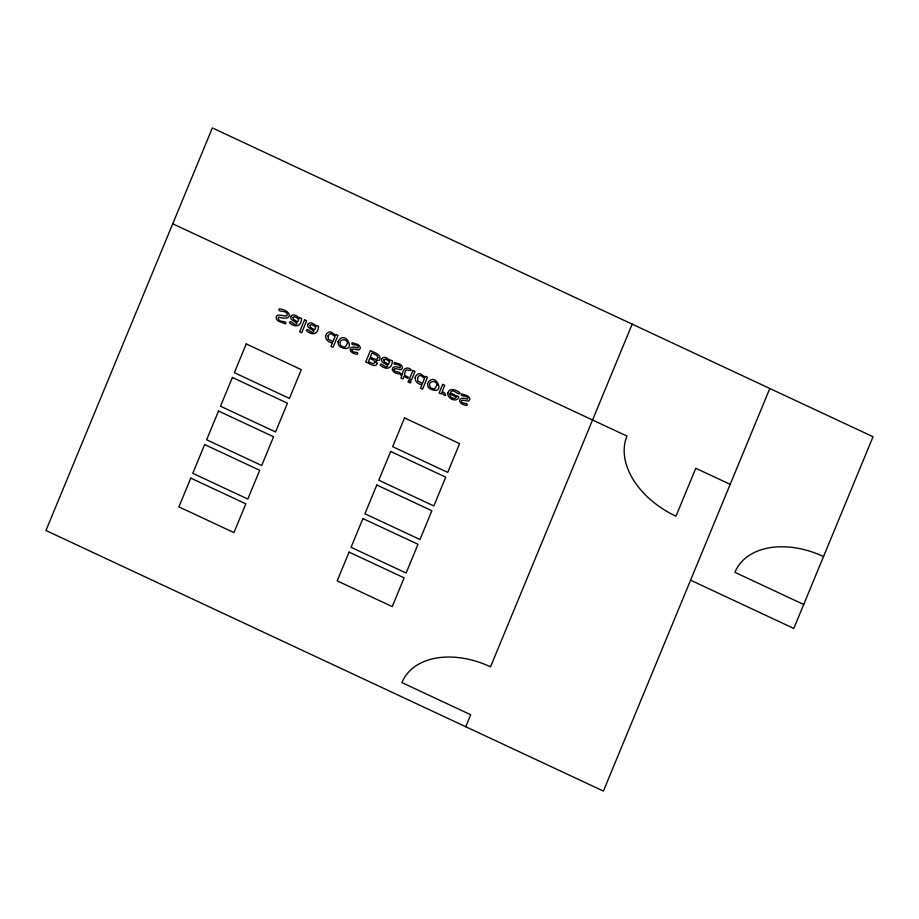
<?xml version="1.0" encoding="UTF-8"?>
<svg xmlns="http://www.w3.org/2000/svg" width="919" height="919" viewBox="0 0 919 919"><rect width="100%" height="100%" fill="white"/><g stroke="black" fill="none" stroke-linecap="round" stroke-linejoin="round"><path stroke-width="1.38" d="M465.761 726.734L470.712 714.752L401.89 682.587A76.036 51.763 27.3 0 1 490.528 666.826L632.169 324.154M769.812 388.496L603.404 791.075L45.95 530.504L212.358 127.925L873.05 436.743L793.809 628.447L690.571 580.199M172.738 223.776L626.965 436.088A76.036 51.763 27.3 0 0 675.97 516.191L695.786 468.265L730.191 484.347M803.711 604.484L734.89 572.319A76.036 51.763 27.3 0 1 823.527 556.558M325.602 335.952L326.107 338.962L328.232 341.294A6.157 4.193 27.3 0 0 332.506 342.695L330.978 346.394L333.046 347.359L337.962 335.458L335.894 334.493L335.538 335.366L331.334 332.161A4.354 2.964 27.3 0 0 328.554 332.138L326.429 333.873L325.602 335.952M415.112 377.789L415.618 380.811L417.743 383.131A6.157 4.193 27.3 0 0 422.016 384.533L420.488 388.232L422.556 389.197L427.473 377.295L425.405 376.331L425.049 377.204L420.845 373.999A4.354 2.964 27.3 0 0 418.065 373.976L415.939 375.71L415.112 377.789M351.954 349.553L351.92 350.162C352.459 353.482 359.536 351.081 357.48 354.274C347.715 353.528 347.531 344.108 357.962 348.037L358.318 346.957C357.64 343.442 350.036 346.141 352.195 342.718L357.698 344.487A5.169 3.527 27.3 0 1 359.823 346.36L360.409 348.244L358.961 350.001L353.344 348.967L351.954 349.553M394.102 369.254L394.056 369.863C394.607 373.183 401.683 370.782 399.627 373.976C389.863 373.229 389.679 363.809 400.098 367.738L400.466 366.658C399.776 363.143 392.172 365.842 394.343 362.419L399.845 364.188A5.169 3.527 27.3 0 1 401.971 366.061L402.556 367.945L401.109 369.702L395.492 368.668L394.102 369.254M447.886 393.056C446.852 398.536 457.019 403.303 458.834 396.87L450.333 392.895C452.768 386.945 459.075 396.79 460.097 393.16C457.122 389.909 449.311 386.922 447.886 393.056M461.418 400.718L461.372 401.327C461.924 404.647 469 402.246 466.944 405.44C457.18 404.693 456.996 395.273 467.415 399.202L467.782 398.122C467.093 394.607 459.489 397.307 461.66 393.883L467.162 395.652A5.169 3.527 27.3 0 1 469.287 397.525L469.873 399.409L468.426 401.166L462.808 400.133L461.418 400.718M278.411 317.756L278.342 318.594C278.744 323.12 287.888 320.042 285.533 323.913L278.273 321.11A5.755 3.917 27.3 0 1 276.32 318.778C275.057 312 283.615 316.825 286.785 315.86L287.245 314.413C286.705 309.565 276.906 312.862 279.25 308.83C291.691 310.117 293.77 321.547 278.813 317.17L278.411 317.756M449.885 393.998C449.058 397.169 454.698 400.42 456.375 397.042L449.885 393.998M337.997 341.776L338.456 344.751A5.399 3.676 27.3 0 0 340.8 347.175C357.882 354.665 345.349 327.589 337.997 341.776M427.507 383.614L427.967 386.589A5.399 3.676 27.3 0 0 430.31 389.013C447.392 396.503 434.859 369.438 427.507 383.614M375.067 362.017L373.585 363.798L368.404 361.741L369.783 358.399L373.734 360.328L375.067 362.017M292.931 317.469L293.529 319.341L297.722 321.983L298.709 319.617L297.526 318.204L294.827 316.699L292.931 317.469M309.887 325.395L310.484 327.267L314.677 329.91L315.654 327.543L314.47 326.119L311.782 324.625L309.887 325.395M383.717 359.903L384.314 361.776L388.507 364.418L389.495 362.052L388.3 360.639L385.612 359.134L383.717 359.903M377.249 363.442C375.561 368.691 368.576 362.718 365.693 362.017L370.403 350.621C373.631 352.23 382.672 354.929 379.444 360.214L375.825 360.696L377.249 363.442M290.841 316.389C289.278 320.616 296.894 321.34 296.894 323.844C294.287 326.475 290.312 318.801 289.405 322.741C294.735 327.44 301.145 327.256 301.627 318.468L299.571 317.514L299.203 318.422C297.676 315.86 292.943 313.103 290.841 316.389M307.785 324.315C306.222 328.542 313.85 329.266 313.85 331.77C311.242 334.401 307.268 326.727 306.36 330.656C311.679 335.355 318.089 335.171 318.583 326.394L316.527 325.441L316.147 326.348C314.631 323.787 309.887 321.03 307.785 324.315M381.626 358.824C380.052 363.051 387.68 363.775 387.68 366.279C385.072 368.91 381.098 361.236 380.19 365.176C385.521 369.863 391.919 369.691 392.413 360.903L390.357 359.949L389.978 360.857C388.461 358.295 383.728 355.538 381.626 358.824M328.049 335.883L328.301 339.295L333 341.5L335.033 336.572L331.506 333.85A2.493 1.7 27.3 0 0 329.691 333.896L328.049 335.883M417.559 377.72L417.812 381.132L422.51 383.338L424.544 378.41L421.017 375.687A2.493 1.7 27.3 0 0 419.202 375.733L417.559 377.72M347.531 343.315L345.268 346.911A3.067 2.091 27.3 0 1 343.235 346.865L341.719 346.153A3.09 2.102 27.3 0 1 340.306 344.591C338.146 338.789 347.439 337.939 347.531 343.315M437.03 385.153L434.779 388.748A3.067 2.091 27.3 0 1 432.746 388.703L431.229 387.99A3.09 2.102 27.3 0 1 429.816 386.428C427.657 380.638 436.95 379.777 437.03 385.153M377.973 357.606C377.02 361.362 372.333 357.893 370.311 357.135L372.046 352.93L376.744 355.412L377.973 357.606M190.784 478.11L178.895 506.874L233.954 532.606L245.844 503.853L190.784 478.11M204.65 444.566L192.772 473.319L247.82 499.051L259.709 470.298L204.65 444.566M218.515 411.023L206.637 439.776L261.697 465.508L273.575 436.755L218.515 411.023M232.392 377.468L220.503 406.221L275.562 431.964L287.44 403.2L232.392 377.468M246.258 343.924L234.368 372.677L289.428 398.409L301.317 369.656L246.258 343.924M304.58 319.846L299.651 331.748L301.719 332.724L306.636 320.811L304.58 319.846M401.052 373.723L400.558 374.906L401.959 375.561L400.937 378.019L403.004 378.984L404.027 376.526L407.818 378.306L408.312 377.112L404.509 375.331C405.222 365.877 409.392 372.436 411.321 369.84C407.531 365.819 402.338 368.944 402.453 374.366L401.052 373.723M408.656 380.409L408.047 381.902L410.391 382.993L411.011 381.5L408.656 380.409M412.93 370.495L409.392 379.042L411.459 380.007L414.997 371.46L412.93 370.495M349.071 552.101L337.193 580.854L392.252 606.597L404.13 577.833L349.071 552.101M362.948 518.557L351.058 547.31L406.118 573.042L417.996 544.289L362.948 518.557M376.813 485.002L364.923 513.767L419.983 539.499L431.873 510.746L376.813 485.002M390.678 451.459L378.789 480.212L433.848 505.944L445.738 477.191L390.678 451.459M404.544 417.915L392.654 446.668L447.714 472.4L459.603 443.647L404.544 417.915M442.682 384.406L439.144 392.953L441.212 393.918L441.74 392.643C446.106 398.49 447.656 394.354 442.234 391.437L444.75 385.371L442.682 384.406"/></g></svg>
